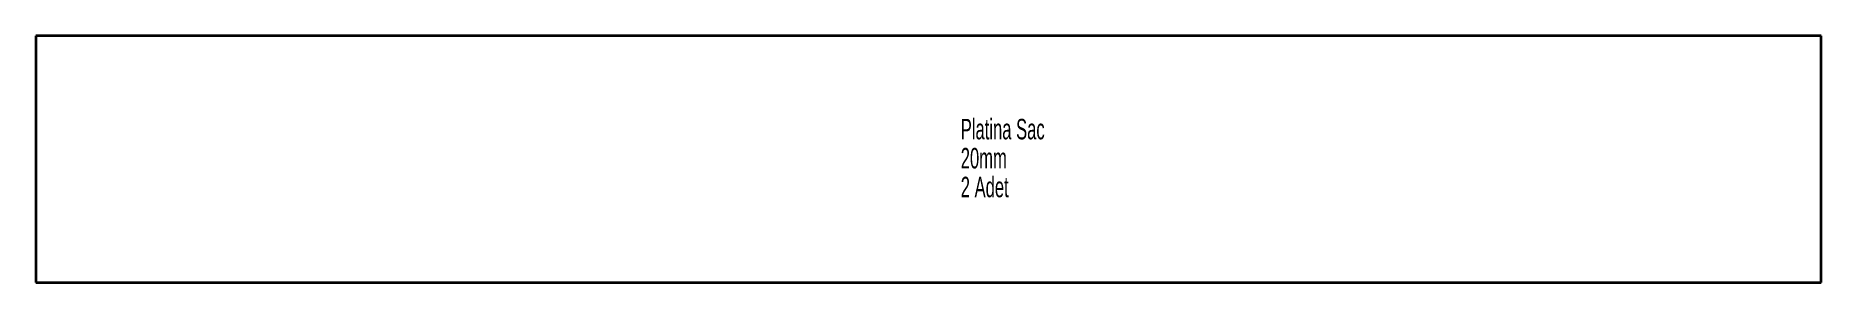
# Model space of a CAD drawing. Header units: millimetres. Extents: x -418 to 688, y 43 to 196.
import ezdxf

# ---------------------------------------------------------------- set-up
doc = ezdxf.new("R2010")
doc.units = ezdxf.units.MM
doc.styles.add('SLDTEXTSTYLE0', font='TXT', dxfattribs={"width": 0.605})

# ---------------------------------------------------------------- blocks, each defined once
blk = doc.blocks.new('SW_NOTE_0')
at = {"color": 0, "linetype": 'Continuous', "lineweight": 0, "char_height": 12.7, "attachment_point": 1, "style": 'SLDTEXTSTYLE0'}
for s, insert in [('Platina Sac', (0, 16.4)), ('20mm', (0, -1.6)), ('2 Adet', (0, -19.5))]:
    blk.add_mtext(s, dxfattribs=dict(at, insert=insert))

msp = doc.modelspace()

# ---------------------------------------------------------------- linework, layer by layer
at = {"color": 7, "linetype": 'Continuous', "lineweight": 35}
for p, q in [((688.3, 195.8), (-417.7, 195.8)), ((-417.7, 195.8), (-417.7, 42.8)), ((688.3, 42.8), (688.3, 195.8)), ((-417.7, 42.8), (688.3, 42.8))]:
    msp.add_line(p, q, dxfattribs=at)

# ---------------------------------------------------------------- block references
at = {"color": 7, "linetype": 'Continuous', "lineweight": 0}
msp.add_blockref('SW_NOTE_0', (155.3, 127.8), dxfattribs=at)

doc.saveas('drawing.dxf')
